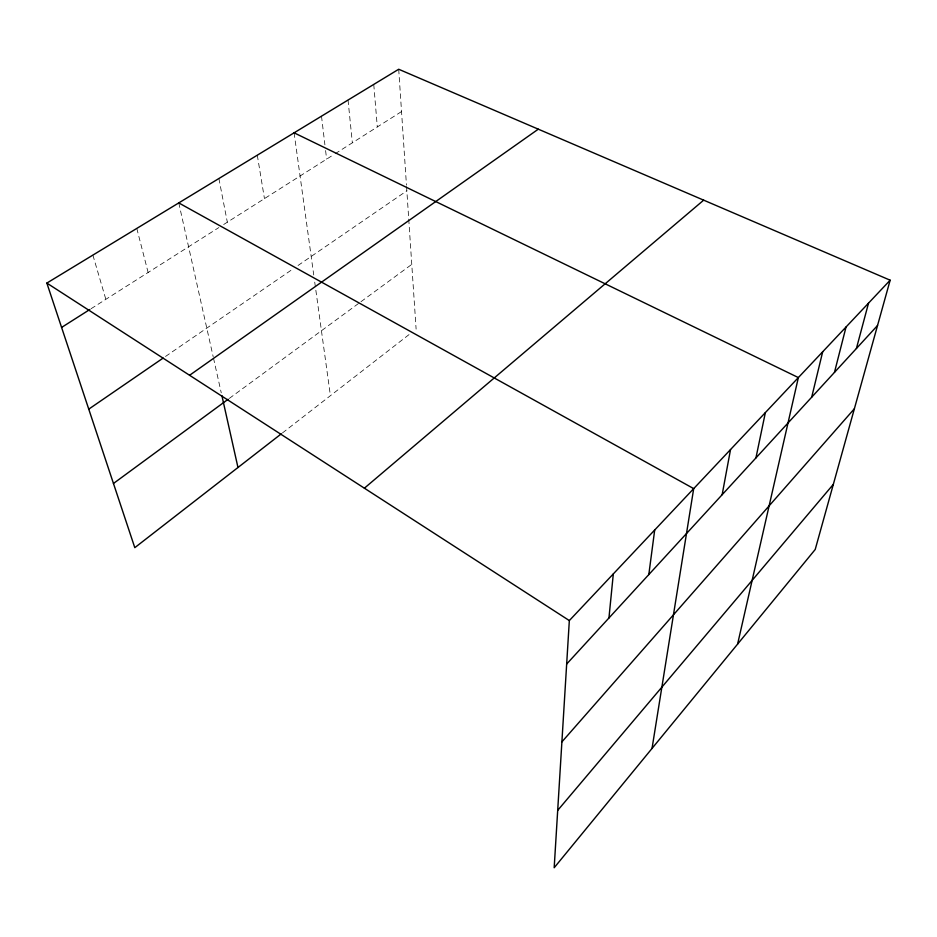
<?xml version="1.0" encoding="UTF-8"?>
<svg xmlns="http://www.w3.org/2000/svg" width="937" height="937" viewBox="0 0 937 937"><rect width="100%" height="100%" fill="white"/><g stroke="black" fill="none" stroke-linecap="round" stroke-linejoin="round"><path stroke-width="0.7" stroke-dasharray="4.68 3.51" d="M282.435 432.964L410.383 333.56M229.319 398.401L359.831 302.534M360.979 301.702L411.765 264.398M165.509 356.458L293.269 268.755M298.048 265.476L406.845 190.808M91.088 308.706L218.848 227.574M223.685 224.505L333.97 154.476M335.188 153.703L401.54 111.573M92.88 255.11L105.846 299.336M136.802 228.417L148.128 272.491M178.768 202.919L213.179 356.704M213.484 358.086L221.261 392.849M218.895 178.534L227.328 222.198M257.3 155.191L264.457 198.621M294.101 132.82L313.743 274.998M314.727 282.131L330.41 395.683M321.508 116.176L324.905 144.825M325.596 150.552L326.615 159.149M348.037 100.048L352.347 142.799M373.758 84.412L377.306 126.952M398.705 69.256L406.459 185.139M406.553 186.557L408.544 216.178M408.731 219.071L416.11 329.11"/><path stroke-width="1.41" d="M890.15 280.198L569.333 620.575L554.177 867.744L815.213 549.48L890.15 280.198L398.705 69.256L46.85 283.079L134.799 547.665L281.299 433.843M608.945 617.998L613.313 573.912M648.814 574.568L654.694 530.002M652.035 748.429L693.696 488.622L178.768 202.919M722.146 494.713L730.532 449.537M755.936 457.912L765.365 412.585M737.606 644.106L798.359 377.576L294.101 132.82M811.688 397.206L822.686 351.773M834.469 372.387L846.052 326.978M856.406 348.494L868.529 303.131M557.691 810.376L833.333 484.347M561.884 741.905L854.38 408.743M566.662 664.04L877.547 325.479M364.388 488.189L703.675 200.155M113.459 483.48L228.148 399.256M189.59 375.28L538.295 129.177M88.757 409.141L163.12 358.086M61.596 327.435L89.858 309.491M46.85 283.079L569.333 620.575M221.893 395.66L237.975 467.504"/></g></svg>
